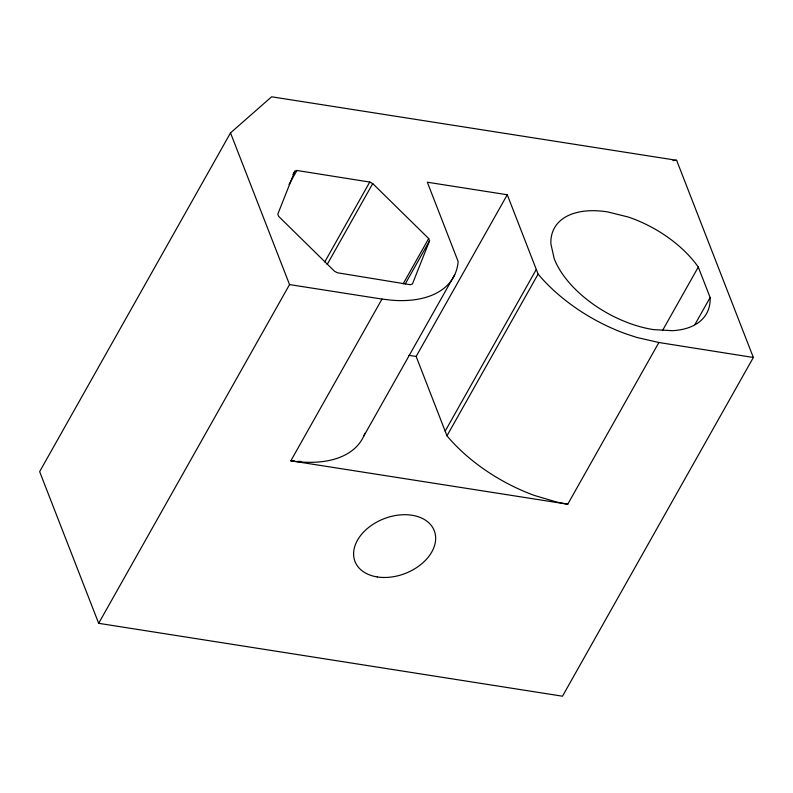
<?xml version="1.0" encoding="UTF-8"?>
<svg xmlns="http://www.w3.org/2000/svg" width="793" height="793" viewBox="0 0 793 793"><rect width="100%" height="100%" fill="white"/><g stroke="black" fill="none" stroke-linecap="round" stroke-linejoin="round"><path stroke-width="1.19" d="M294.818 171.219L277.798 214.16L278.69 216.41L334.517 271.256L337.471 272.782L410.298 284.707L412.429 283.973L429.558 240.804L428.676 238.544L372.73 183.589L369.756 182.063L296.929 170.475L294.818 171.219L292.994 174.45M289.029 184.501L296.929 170.475M230.515 132.897L39.65 471.637L98.669 623.318L562.485 696.204L753.35 357.474L676.627 160.305L271.612 96.796L230.515 132.897L289.544 284.588L98.669 623.318M324.773 261.908L369.756 182.063M327.142 264.515L372.73 183.589M658.884 342.507L636.908 337.471L625.717 333.784A123.886 68.555 29.4 0 1 538.11 274.1L507.272 194.751L427.328 182.212L458.156 261.541A118.474 65.571 29.4 0 1 392.267 300.26L381.988 299.07L290.843 460.802L567.748 504.219L658.884 342.507L753.35 357.474M403.141 283.864L428.676 238.544M405.243 283.953L429.558 240.804M363.6 436.408L454.726 274.695M567.748 504.219L556.864 502.098L534.591 495.506A123.886 68.555 29.4 0 1 446.974 435.823L416.147 356.463L507.272 194.751M445.16 431.154L536.296 269.442M446.974 435.823L538.11 274.1M662.413 330.721L698.276 267.072A87.28 48.304 29.4 0 0 628.145 216.995L607.616 211.9A87.28 48.304 29.4 0 0 550.897 243.966L554.228 258.786A87.28 48.304 29.4 0 0 653.412 329.601L672.385 330.691A87.28 48.304 29.4 0 0 710.131 297.534L698.276 267.072M694.936 324.506L710.131 297.534M672.97 160.582L676.627 160.305M289.544 284.588L381.988 299.07M408.871 355.323L416.147 356.463M301.023 461.457A113.052 62.558 29.4 0 1 297.692 461.338M294.292 461.12A113.052 62.558 29.4 0 1 290.843 460.802A118.474 65.571 29.4 0 0 364.869 433.315M377.25 576.937A42.525 29.361 -21.2 0 0 435.516 535.711A42.525 29.361 -21.2 0 0 371.134 525.6A42.525 29.361 -21.2 0 0 377.25 576.937"/></g></svg>
